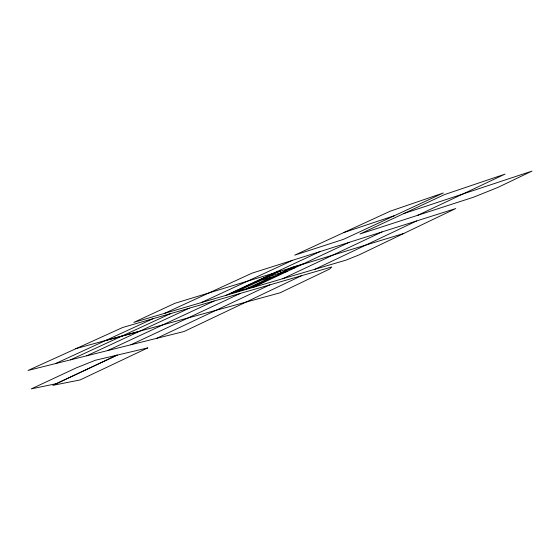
<?xml version="1.0" encoding="UTF-8"?>
<svg xmlns="http://www.w3.org/2000/svg" width="560" height="560" viewBox="0 0 560 560"><rect width="100%" height="100%" fill="white"/><g stroke="black" fill="none" stroke-linecap="round" stroke-linejoin="round"><path stroke-width="0.84" d="M416.577 220.969L315.035 269.22M301.714 275.639L184.156 331.478L28 370.461L122.619 327.509L331.779 266.938L329.714 268.989L280.035 292.817L75.628 348.684M156.688 338.331L269.829 284.872M130.949 344.757L240.345 293.412M282.856 278.656L382.053 231.917M417.837 215.257L505.043 174.118L444.689 194.523L360.01 233.989L473.613 197.183L497.924 187.411L532 171.094L403.977 213.5M250.852 287.448L275.541 275.891L255.115 282.079M253.141 287.378L349.237 242.333M107.653 350.574L214.13 301.007M225.995 295.337L319.949 251.615M236.635 291.662L259.868 280.812L254.065 282.569M246.323 288.792L270.844 277.312M86.765 355.796L189.266 308.203M394.618 215.607L343.588 239.316L294.728 255.143L390.103 211.239L443.317 192.983L394.618 215.607L343.819 232.54M70.504 359.856L121.632 336.224M201.236 302.603L292.551 260.309M55.447 363.608L152.978 318.717M105.364 340.634L121.52 336.259L170.744 313.565M164.353 313.425L252.007 273.168L455.749 208.544L359.079 254.905L345.954 260.148L133.784 322.399L174.846 303.324L403.795 233.464M302.925 264.019L292.481 267.239L277.361 274.323L287.665 271.18M284.956 270.76L295.33 267.582M121.52 336.259L139.09 331.499M147.707 347.928L80.045 379.967L52.808 385.35L117.082 355.138L147.707 347.928M284.781 271.747L252.007 287.105L230.965 293.342L263.067 278.369L284.781 271.747M117.082 355.138L56.406 383.656L31.241 388.906L76.272 367.878L95.473 360.22L117.082 355.138M276.43 272.188L258.51 280.546L262.381 279.37L280.371 270.977L276.43 272.188"/></g></svg>
